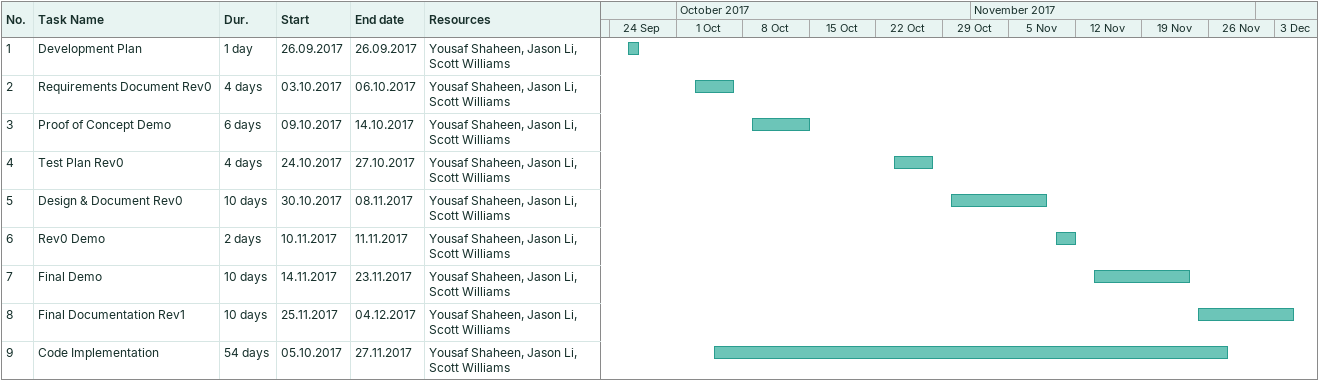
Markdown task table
| ID | Task | Duration | Start | Finish | Resources |
|---|---|---|---|---|---|
| 1 | Development Plan | 1d | 2017-09-26 | 2017-09-26 | Yousaf Shaheen, Jason Li, Scott Williams |
| 2 | Requirements Document Rev0 | 4d | 2017-10-03 | 2017-10-06 | Yousaf Shaheen, Jason Li, Scott Williams |
| 3 | Proof of Concept Demo | 6d | 2017-10-09 | 2017-10-14 | Yousaf Shaheen, Jason Li, Scott Williams |
| 4 | Test Plan Rev0 | 4d | 2017-10-24 | 2017-10-27 | Yousaf Shaheen, Jason Li, Scott Williams |
| 5 | Design & Document Rev0 | 10d | 2017-10-30 | 2017-11-08 | Yousaf Shaheen, Jason Li, Scott Williams |
| 6 | Rev0 Demo | 2d | 2017-11-10 | 2017-11-11 | Yousaf Shaheen, Jason Li, Scott Williams |
| 7 | Final Demo | 10d | 2017-11-14 | 2017-11-23 | Yousaf Shaheen, Jason Li, Scott Williams |
| 8 | Final Documentation Rev1 | 10d | 2017-11-25 | 2017-12-04 | Yousaf Shaheen, Jason Li, Scott Williams |
| 9 | Code Implementation | 54d | 2017-10-05 | 2017-11-27 | Yousaf Shaheen, Jason Li, Scott Williams |
